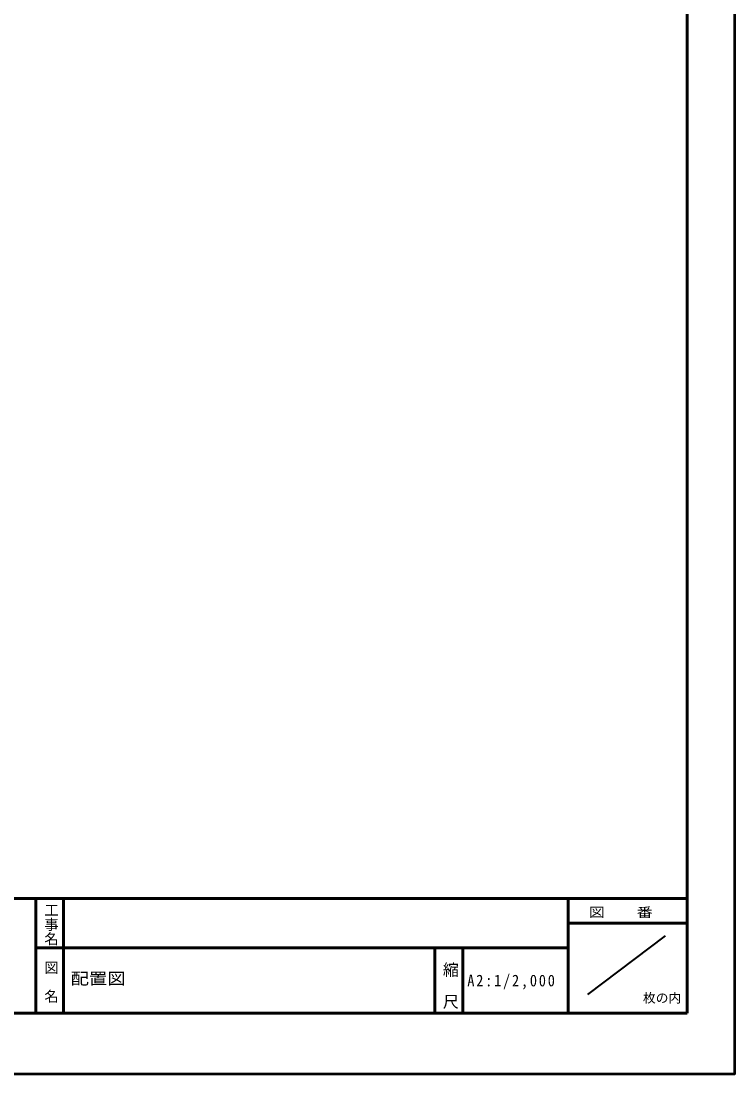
# Model space of a CAD drawing. Units: millimetres, scale not verified. Extents: x -594000 to 594000, y -420000 to 420000.
# Drawn here: x 277809 to 594000, y -420000 to 46464 of the extents above; entities that cross this region are included whole.
import ezdxf
from ezdxf.enums import TextEntityAlignment as Align

# ---------------------------------------------------------------- set-up
doc = ezdxf.new("R2010")
doc.units = ezdxf.units.MM
doc.header["$LTSCALE"] = 2000
for name, color, linetype, lineweight in [('0-8_8', 2, 'Continuous', 40), ('6-0_0', 5, 'Continuous', 60), ('6-1_1', 6, 'Continuous', 50)]:
    doc.layers.add(name, color=color, linetype=linetype, lineweight=lineweight)
doc.styles.add('@ＭＳ ゴシック', font='')
doc.styles.add('ＭＳ ゴシック', font='')
doc.styles.add('ＭＳ 明朝', font='')
doc.styles.get('@ＭＳ ゴシック').set_extended_font_data('@MS Gothic')
doc.styles.get('ＭＳ ゴシック').set_extended_font_data('MS Gothic')
doc.styles.get('ＭＳ 明朝').set_extended_font_data('MS Mincho')

msp = doc.modelspace()

# ---------------------------------------------------------------- linework, layer by layer
at = {"layer": '0-8_8'}
msp.add_line((563067, -358813), (528723, -384848), dxfattribs=at)
at = {"layer": '6-0_0'}
for p, q in [((572788, -393131), (572788, 393131)), ((-558525, -342222), (572788, -342222)), ((284303, -342222), (284303, -393131)), ((284303, -342222), (284303, -388514)), ((284303, -342222), (284303, -393126)), ((296669, -342222), (296669, -393131)), ((520126, -342222), (520126, -393131)), ((520126, -353209), (572788, -353209)), ((520126, -364196), (284303, -364196)), ((461104, -364196), (461104, -393131)), ((473470, -364196), (473470, -393131)), ((-558525, -393131), (572788, -393131))]:
    msp.add_line(p, q, dxfattribs=at)
at = {"layer": '6-1_1'}
msp.add_lwpolyline([(-594000, -420000), (594000, -420000), (594000, 420000), (-594000, 420000)], close=True, dxfattribs=at)

# ---------------------------------------------------------------- texts
at = {"layer": '0-8_8', "style": '@ＭＳ ゴシック'}
for s, height, p in [('工事名', 4655, (287486, -344209)), ('図\u3000名', 4655, (287486, -369664)), ('縮\u3000尺', 5184, (463929, -370247))]:
    msp.add_text(s, height=height, rotation=270, dxfattribs=at).set_placement(p, align=Align.BOTTOM_LEFT)
at = {"layer": '0-8_8', "style": 'ＭＳ ゴシック'}
for s, height, width, p in [('図\u3000\u3000番', 4147, 1.25, (529272, -351682)), ('配置図', 5173, 1.15, (299748, -381889))]:
    msp.add_text(s, height=height, dxfattribs=dict(at, width=width)).set_placement(p, align=Align.BOTTOM_LEFT)
at = {"layer": '0-8_8', "style": 'ＭＳ 明朝'}
msp.add_text('枚の内', height=4138, dxfattribs=at).set_placement((553269, -389628), align=Align.BOTTOM_LEFT)
at = {"layer": '0-8_8', "insert": (475456, -382532), "char_height": 5173, "attachment_point": 7, "style": 'ＭＳ ゴシック'}
msp.add_mtext('\\T1.25;\\W0.9;A2:1/2,000', dxfattribs=at)

doc.saveas('drawing.dxf')
